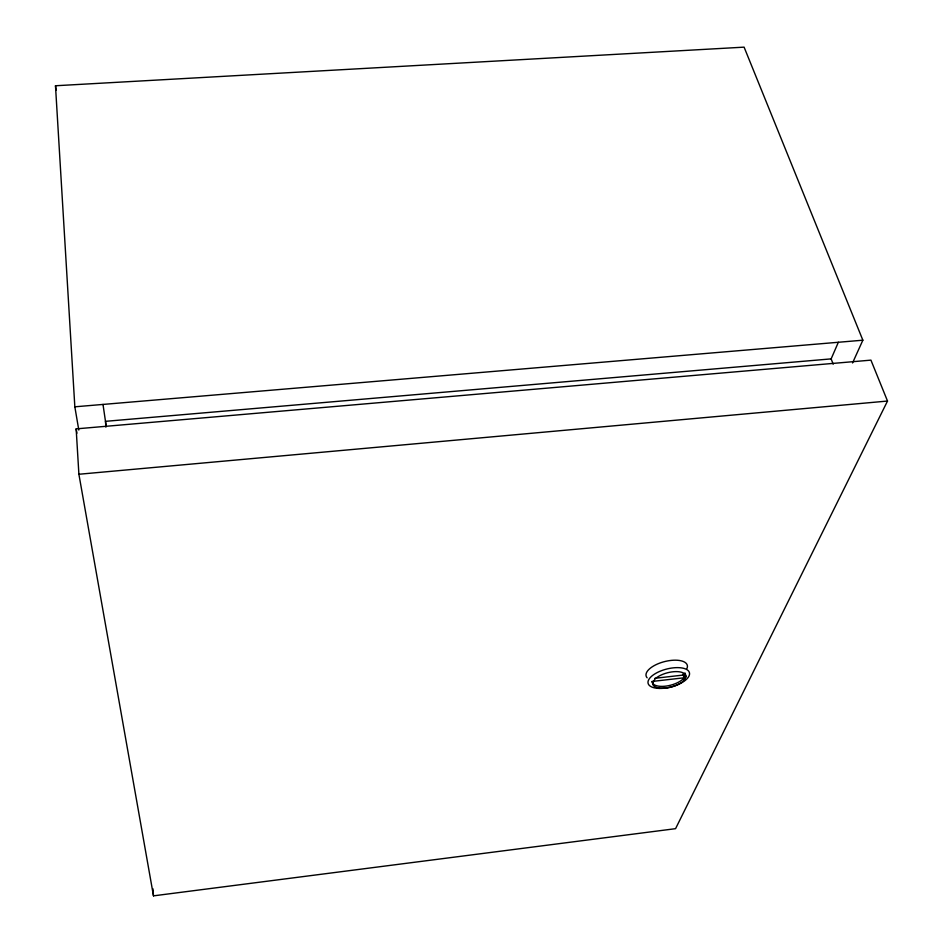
<?xml version="1.0" encoding="UTF-8"?>
<svg xmlns="http://www.w3.org/2000/svg" width="943" height="943" viewBox="0 0 943 943"><rect width="100%" height="100%" fill="white"/><g stroke="black" fill="none" stroke-linecap="round" stroke-linejoin="round"><path stroke-width="1.41" d="M652.662 683.31L654.972 679.054A17.08 7.367 -14.5 0 1 673.891 671.699A17.08 7.367 -14.5 0 1 685.926 676.673L683.498 680.917A17.08 7.367 -14.5 0 1 664.721 688.142A17.08 7.367 -14.5 0 1 652.662 683.31L652.155 681.447L683.993 677.805L682.968 679.066A17.068 7.379 -14.5 0 1 664.214 686.292A17.068 7.379 -14.5 0 1 652.155 681.447M833.199 364.187L831.137 358.882L838.362 342.262M852.543 362.972L862.857 340.199L744.098 47.15L55.484 85.754L74.839 406.81L78.799 430.055M887.516 401.046L675.565 828.673L153.485 895.85L78.894 474.258L76.159 428.876L870.931 360.132L887.516 401.046L78.894 474.258M654.913 678.3L685.396 674.811L685.926 676.673L684.665 679.632L682.944 674.104M831.137 358.882L105.486 421.332L105.899 427.155M74.839 406.81L862.857 340.199M683.616 675.153L684.795 679.314M76.159 428.876L76.913 433.226M102.999 404.429L106.123 425.694M55.484 85.754L56.132 90.115M152.931 888.777L153.485 895.85M647.134 677.805A21.265 9.277 -14.5 0 1 665.44 661.385A21.265 9.277 -14.5 0 1 686.975 668.434M684.936 672.948A17.068 7.379 -14.5 0 1 685.396 674.811M659.298 688.425A21.324 9.218 -14.5 0 0 689.533 673.255A21.324 9.218 -14.5 0 0 657.507 672.418A21.324 9.218 -14.5 0 0 659.298 688.425"/></g></svg>
